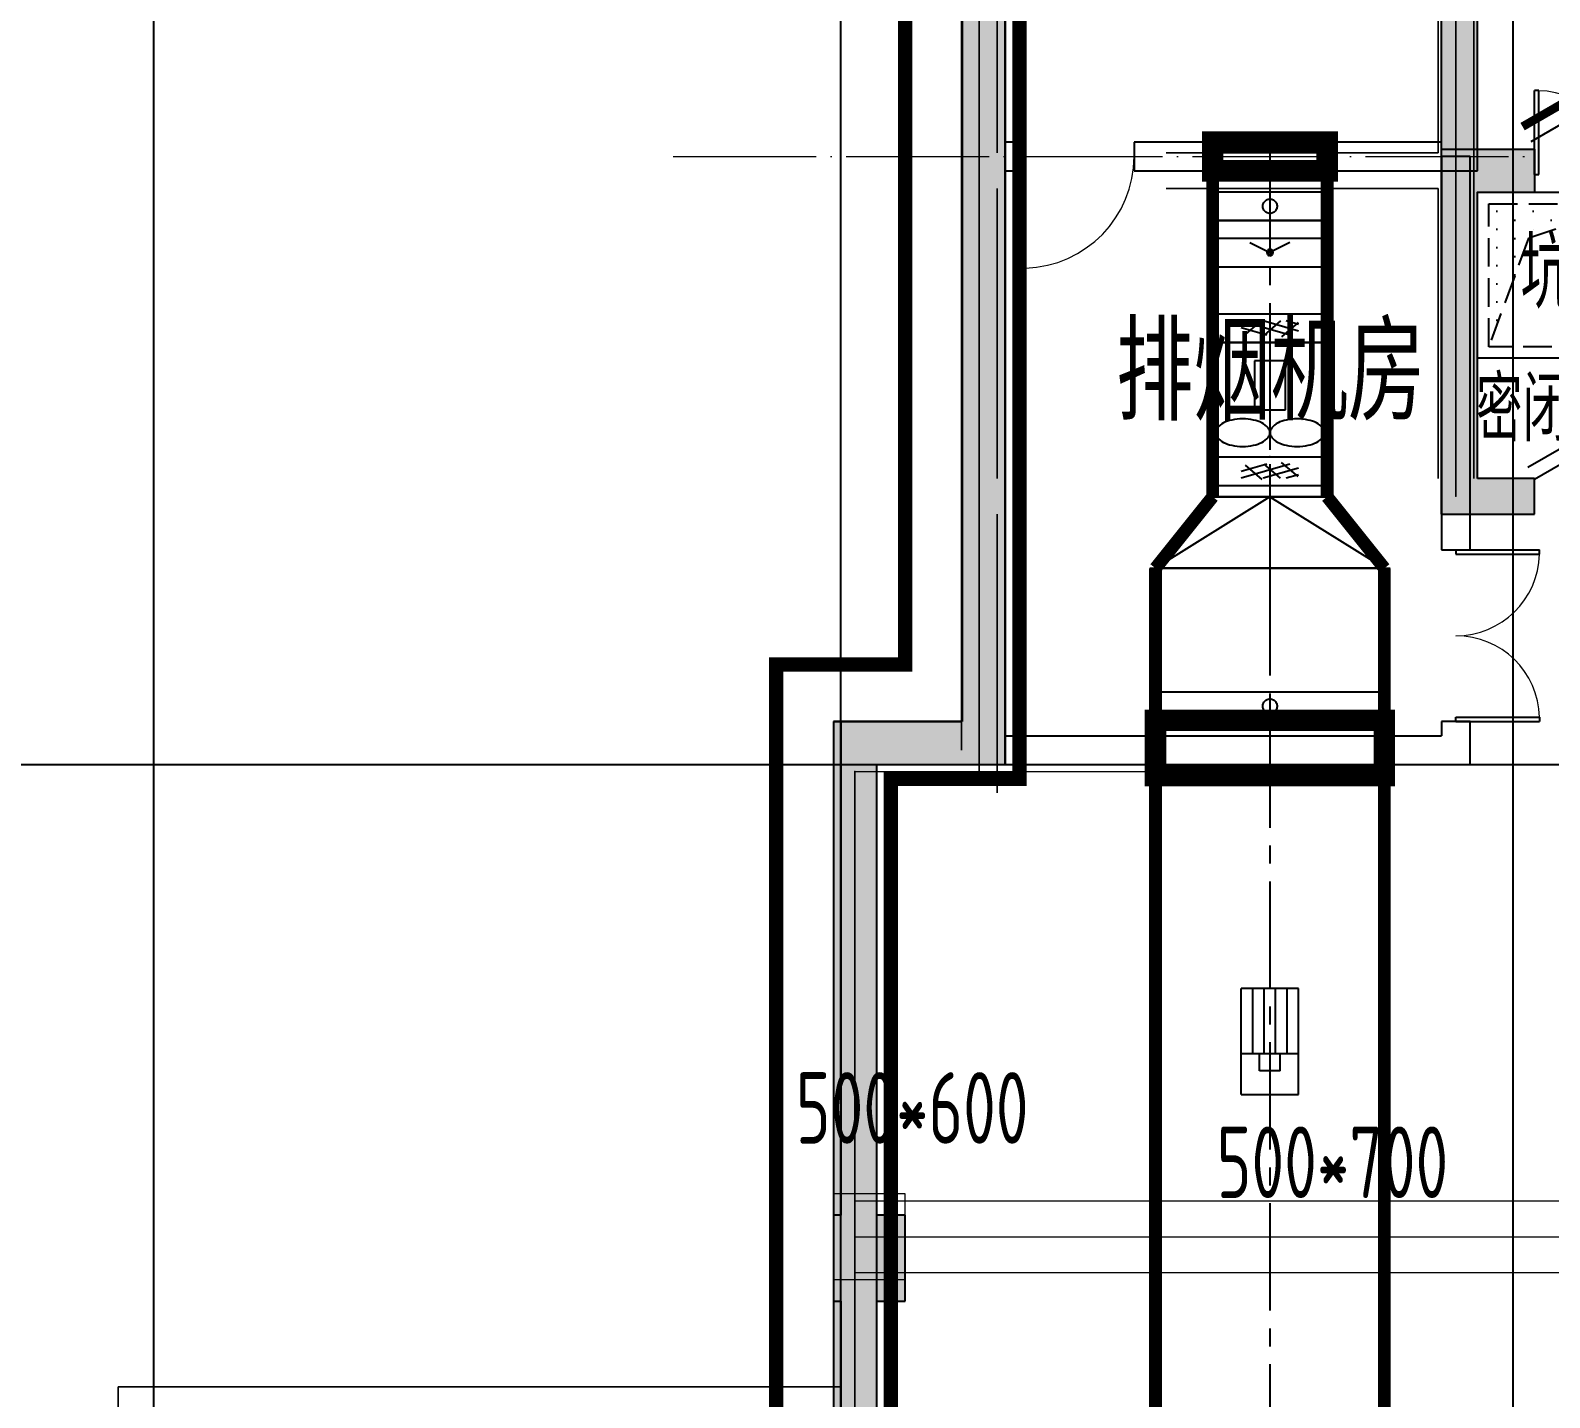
# Model space of a CAD drawing. Extents: x 369444 to 684549, y -549309 to 575337.
# Drawn here: x 379661 to 390279, y 450832 to 460388 of the extents above; entities that cross this region are included whole.
import ezdxf

# ---------------------------------------------------------------- set-up
doc = ezdxf.new("R2010")
doc.units = 0
doc.header["$LTSCALE"] = 1000
doc.header["$MEASUREMENT"] = 0
for name, pattern in [('CENTER2', [1.125, 0.75, -0.125, 0.125, -0.125]), ('DASH', [0.35, 0.25, -0.1]), ('DOTE', [2.42, 2, -0.2, 0.02, -0.2])]:
    doc.linetypes.add(name, pattern=pattern)
for name, color, linetype, lineweight, true_color in [('-1-0-1', 7, 'Continuous', 0, 0xc0c0c0), ('-1-1-2', 7, 'Continuous', 0, 0xc0c0c0), ('-2-0-1', 1, 'Continuous', 0, 0xff0000), ('-2-1-2', 9, 'Continuous', 0, 0x808080), ('1-6-1', 7, 'Continuous', 0, 0x55ff55), ('1-6-2', 7, 'Continuous', 0, 0x55ff55), ('11-6-1', 2, 'Continuous', 0, 0xffff00), ('11-6-2', 2, 'Continuous', 0, 0xffff00), ('11-6-5', 2, 'Continuous', 0, 0xffff00), ('12-6-1', 4, 'Continuous', 0, 0x00ffff), ('12-6-2', 4, 'Continuous', 0, 0x00ffff), ('12-6-5', 4, 'Continuous', 0, 0x00ffff)]:
    doc.layers.add(name, color=color, linetype=linetype, lineweight=lineweight, true_color=true_color)
for name, color, linetype in [('A-WALL-HATCH', 8, 'Continuous'), ('AIRD-PLUM', 122, 'Continuous'), ('COLUMN', 9, 'Continuous'), ('DOTE', 1, 'Continuous'), ('DUCT-排烟中心线', 5, 'CENTER2'), ('DUCT-排烟法兰', 4, 'Continuous'), ('DUCT-排烟管', 2, 'Continuous'), ('DUCT-排烟管端线', 4, 'Continuous'), ('DUCT-排烟阀门', 7, 'Continuous'), ('HS-A-轮廓线-地下室', 3, 'DASH'), ('PUB_HATCH', 8, 'Continuous'), ('RF-集水井', 2, 'Continuous'), ('WALL', 9, 'Continuous'), ('WINDOW', 4, 'Continuous'), ('二期轮廓线', 8, 'DASH'), ('文字', 2, 'Continuous'), ('防火分区线', 7, 'Continuous'), ('颜洞口', 1, 'Continuous'), ('风管标注', 3, 'Continuous')]:
    doc.layers.add(name, color=color, linetype=linetype)
doc.layers.add('DOTE2', color=122, linetype='DOTE', lineweight=9)
doc.layers.add('TEXT', color=7, linetype='Continuous', lineweight=13)
doc.styles.add('_HZTXT', font='txt.shx', dxfattribs={"width": 0.8, "bigfont": 'HZTXT.shx'})
doc.styles.add('_TCH_DIM', font='SIMPLEX', dxfattribs={"bigfont": 'GBCBIG'})
doc.styles.add('yjkcad', font='yjkeng.shx', dxfattribs={"width": 0.7, "height": 250, "bigfont": 'yjkchn.shx'})
doc.styles.add('说明', font='TSSDENG', dxfattribs={"width": 0.7, "bigfont": 'HZTXT'})

# ---------------------------------------------------------------- blocks, each defined once
blk = doc.blocks.new('$DorLib2D$00000002')
for p, q in [((-0.5, 0), (-0.5, 0.4875)), ((-0.475, 0.4875), (-0.5, 0.4875)), ((-0.475, 0), (-0.475, 0.4875)), ((0.475, 0), (0.475, 0.4875)), ((0.475, 0.4875), (0.5, 0.4875)), ((0.5, 0), (0.5, 0.4875)), ((-0.5, 0), (-0.475, 0)), ((0.5, 0), (0.475, 0))]:
    blk.add_line(p, q)
at = {"lineweight": 13}
for centre, start, end in [((-0.4875, 0), 0, 88.53072), ((0.4875, 0), 91.46928, 180)]:
    blk.add_arc(centre, 0.4875, start, end, dxfattribs=at)
blk = doc.blocks.new('$DorLib2D$00000001')
for p, q in [((0.45, 0.975), (0.5, 0.975)), ((0.45, 0), (0.45, 0.975)), ((0.5, 0), (0.5, 0.975)), ((0.5, 0), (0.45, 0))]:
    blk.add_line(p, q)
at = {"lineweight": 13}
blk.add_arc((0.475, 0), 0.975, 91.4693, 180, dxfattribs=at)
blk = doc.blocks.new('$DorLib2D$00000191')
at = {"layer": 'WINDOW', "color": 0}
blk.add_line((-0.5, 0.15), (0.366, 0.65), dxfattribs=at)
at = {"layer": 'WINDOW', "color": 0, "const_width": 0.05}
blk.add_lwpolyline([(-0.55, 0.2366), (0.316, 0.7366)], dxfattribs=at)
blk = doc.blocks.new('$DorLib2D$00000179')
at = {"color": 0}
for p, q in [((-0.54, 0.1693), (0.326, 0.6693)), ((-0.5, 0.1), (0.366, 0.6))]:
    blk.add_line(p, q, dxfattribs=at)
blk = doc.blocks.new('JSK1000')
at = {"layer": 'AIRD-PLUM'}
h = blk.add_hatch(dxfattribs=at)
h.set_pattern_fill('DOTS', color=8, scale=80, style=0)
h.set_pattern_definition([(0, (-20, -20), (63.5, 127), [0, -127])])
h.paths.add_polyline_path([(80, 1080), (80, 80), (321, 803), (1080, 1080)])
at = {"layer": 'AIRD-PLUM', "ltscale": 0.25}
blk.add_lwpolyline([(0, 0), (1160, 0), (1160, 1160), (0, 1160)], close=True, dxfattribs=at)
at = {"layer": 'AIRD-PLUM', "color": 8, "linetype": 'DASH', "ltscale": 0.8}
blk.add_lwpolyline([(80, 80), (1080, 80), (1080, 1080), (80, 1080)], close=True, dxfattribs=at)
blk.add_lwpolyline([(80, 80), (321, 803), (1080, 1080)], dxfattribs=at)
blk = doc.blocks.new('A$C69B9310D')
at = {"layer": 'AIRD-PLUM', "xscale": -1, "rotation": 90}
blk.add_blockref('JSK1000', (1160, 1160), dxfattribs=at)
at = {"layer": '文字', "style": '说明', "width": 0.7}
blk.add_text('坑1', height=495, dxfattribs=at).set_placement((302, 350))
blk = doc.blocks.new('N-风管')
at = {"color": 0}
for p, q in [((38489223880.797508, 3905552680.811123, 3000.000008), (38489223880.797508, 3905551880.811123, 3000.000008)), ((38489224680.797508, 3905552680.811123, 3000.000008), (38489223880.797508, 3905552680.811123, 3000.000008)), ((38489224680.797508, 3905551880.811123, 3000.000008), (38489224680.797508, 3905552680.811123, 3000.000008)), ((38489224173.053757, 3905552552.39513, 3000.000008), (38489224173.053757, 3905552210.446947, 3000.000008)), ((38489224388.54126, 3905552552.39513, 3000.000008), (38489224173.053757, 3905552552.39513, 3000.000008)), ((38489224388.54126, 3905552210.446947, 3000.000008), (38489224388.54126, 3905552552.39513, 3000.000008)), ((38489224173.053757, 3905552210.446947, 3000.000008), (38489224388.54126, 3905552210.446947, 3000.000008)), ((38489224280.797508, 3905552210.446947, 3000.000008), (38489224280.797508, 3905552050.01544, 3000.000008)), ((38489223880.797508, 3905551880.811123, 3000.000008), (38489224680.797508, 3905551880.811123, 3000.000008)), ((38489224480.796089, 3905548165.405016, 2600.00001), (38489224080.796089, 3905548165.405016, 2600.00001)), ((38489224480.796089, 3905547424.405016, 2600.00001), (38489224480.796089, 3905548165.405016, 2600.00001)), ((38489224480.796089, 3905547709.393616, 2600.00001), (38489224080.796089, 3905547709.393616, 2600.00001)), ((38489224352.796089, 3905547588.610616, 2600.00001), (38489224352.796089, 3905547709.393616, 2600.00001)), ((38489224352.796089, 3905547588.610616, 2600.00001), (38489224208.796089, 3905547588.610616, 2600.00001)), ((38489224080.796089, 3905547424.405016, 2600.00001), (38489224480.796089, 3905547424.405016, 2600.00001))]:
    blk.add_line(p, q, dxfattribs=at)
at = {"color": 0, "linetype": 'Continuous'}
for p, q in [((38489224080.796089, 3905547424.405016, 2600.00001), (38489224080.796089, 3905548165.405016, 2600.00001)), ((38489224160.796089, 3905547709.393616, 2600.00001), (38489224160.796089, 3905548165.405016, 2600.00001)), ((38489224240.796089, 3905547709.393616, 2600.00001), (38489224240.796089, 3905548165.405016, 2600.00001)), ((38489224320.796089, 3905547709.393616, 2600.00001), (38489224320.796089, 3905548165.405016, 2600.00001)), ((38489224400.796089, 3905547709.393616, 2600.00001), (38489224400.796089, 3905548165.405016, 2600.00001)), ((38489224208.796089, 3905547588.610616, 2600.00001), (38489224208.796089, 3905547709.393616, 2600.00001))]:
    blk.add_line(p, q, dxfattribs=at)
at = {"color": 0}
for centre, major_axis, ratio, start_param, end_param in [((38489224017.815247, 3905551996.70787, 3000.000008), (-98.876179, 93.716623), 0.9999998411, -0.341996041, 0.0747575126), ((38489224061.444733, 3905551910.856812, 3000.000008), (-75.910463, 219.794392), 0.9999996309, -0.125070434, 0.1376413551), ((38489224090.179108, 3905551774.353469, 3000.000008), (-10.42252, 371.882687), 0.9999999191, -0.0280190341, 0.1794550407), ((38489224090.179108, 3905551774.353469, 3000.000008), (-371.160887, 25.396662), 0.9999998827, 4.5732333702, 4.7807074245), ((38489224118.913498, 3905551910.856812, 3000.000008), (-218.632186, 79.195759), 0.9999997334, 4.5897340887, 4.8524457128), ((38489224162.542969, 3905551996.70787, 3000.000008), (-99.639258, 92.904939), 0.9999998553, 4.5758867342, 4.9926401179), ((38489224399.052048, 3905551996.70787, 3000.000008), (99.639258, 92.904939), 0.9999998553, 1.2905451895, 1.7072985731), ((38489224442.681519, 3905551910.856812, 3000.000008), (218.632186, 79.195759), 0.9999997334, 1.4307395946, 1.6934512186), ((38489224471.415909, 3905551774.353469, 3000.000008), (371.160887, 25.396662), 0.9999998827, 1.502477883, 1.7099519372), ((38489224471.415909, 3905551774.353469, 3000.000008), (10.422521, 371.882687), 0.9999999191, -0.1794550402, 0.0280190345), ((38489224500.150291, 3905551910.856812, 3000.000008), (75.910463, 219.794392), 0.9999996309, -0.1376413549, 0.1250704342), ((38489224543.77977, 3905551996.70787, 3000.000008), (98.876179, 93.716623), 0.9999998411, -0.0747575123, 0.3419960412), ((38489223952.412064, 3905552050.01544, 3000.000008), (-50.145075, 13.213402), 0.999999968, -0.4262101611, 0.2576469099), ((38489223952.412064, 3905552050.01544, 3000.000008), (47.771673, 20.173988), 0.9999999667, 2.742010948, 3.4258680271), ((38489224017.815247, 3905552103.323009, 3000.000008), (103.797526, 88.234787), 0.9999998646, 3.1209171448, 3.5376706858), ((38489224162.542969, 3905552103.323009, 3000.000008), (102.717208, 89.490141), 0.9999998291, 4.4658849819, 4.882638353), ((38489224227.946159, 3905552050.01544, 3000.000008), (4.752596, 51.638502), 0.9999999384, -1.4790189843, -0.7951618654), ((38489224227.946159, 3905552050.01544, 3000.000008), (-7.468083, 51.316176), 0.999999932, 3.8840156365, 4.5678727636), ((38489224333.648857, 3905552050.01544, 3000.000008), (-4.752596, 51.638502), 0.9999999384, 0.7951618662, 1.4790189851), ((38489224333.648857, 3905552050.01544, 3000.000008), (7.468083, 51.316176), 0.999999932, 1.7153125445, 2.3991696715), ((38489224399.052048, 3905552103.323009, 3000.000008), (-102.717209, 89.490141), 0.9999998291, 1.4005469537, 1.8173003247), ((38489224543.77977, 3905552103.323009, 3000.000008), (-103.797526, 88.234787), 0.9999998646, 2.7455146205, 3.1622681614), ((38489224609.182953, 3905552050.01544, 3000.000008), (50.145075, 13.213402), 0.999999968, -0.2576469091, 0.4262101619), ((38489224609.182953, 3905552050.01544, 3000.000008), (-47.771673, 20.173988), 0.9999999667, 2.8573172795, 3.5411743586), ((38489224061.444733, 3905552189.174068, 3000.000008), (72.911688, 220.807289), 0.9999996892, 2.9903393295, 3.2530511038), ((38489224090.179108, 3905552325.67741, 3000.000008), (10.422521, 371.882687), 0.9999999191, 2.9621376134, 3.1696116881), ((38489224090.179108, 3905552325.67741, 3000.000008), (371.160887, 25.396662), 0.9999998827, 4.6440705366, 4.8515445908), ((38489224118.913498, 3905552189.174068, 3000.000008), (217.804069, 81.445655), 0.9999996747, 4.5620220604, 4.8247336696), ((38489224442.681519, 3905552189.174068, 3000.000008), (-217.804069, 81.445655), 0.9999996747, 1.4584516374, 1.7211632467), ((38489224471.415909, 3905552325.67741, 3000.000008), (-371.160887, 25.396662), 0.9999998827, 1.4316407166, 1.6391147709), ((38489224471.415909, 3905552325.67741, 3000.000008), (-10.42252, 371.882687), 0.9999999191, 3.1135736195, 3.3210476943), ((38489224500.150291, 3905552189.174068, 3000.000008), (-72.911688, 220.807289), 0.9999996892, 3.0301342035, 3.2928459779)]:
    blk.add_ellipse(centre, major_axis=major_axis, ratio=ratio, start_param=start_param, end_param=end_param, dxfattribs=at)
for p in [(38489224280.797508, 3905552680.811123, 3000.000008), (38489224280.797508, 3905551880.811123, 3000.000008)]:
    blk.add_point(p, dxfattribs=at)
at = {"layer": 'DUCT-排烟中心线', "color": 0}
for p, q in [((38489224280.797508, 3905554080.359851), (38489224280.797508, 3905551602.281468)), ((38489224280.797508, 3905553532.218516), (38489224280.797508, 3905553409.216357)), ((38489224280.797508, 3905552680.611123), (38489224280.797508, 3905551881.011123)), ((38489224280.797508, 3905551602.081468), (38489224280.797508, 3905551102.081468)), ((38489224280.797508, 3905551101.881468), (38489224280.797508, 3905550239.047351)), ((38489224280.797508, 3905550038.647351), (38489224280.704468, 3905544340.82764))]:
    blk.add_line(p, q, dxfattribs=at)
at = {"layer": 'DUCT-排烟法兰', "color": 0}
for p, q in [((38489223850.797508, 3905553732.518516), (38489224710.797508, 3905553732.518516)), ((38489223850.797508, 3905553732.518516), (38489224710.797508, 3905553732.518516)), ((38489223850.797508, 3905553532.318516), (38489224710.797508, 3905553532.318516)), ((38489223850.797508, 3905553532.318516), (38489224710.797508, 3905553532.318516)), ((38489223850.797508, 3905553409.116357), (38489224710.797508, 3905553409.116357)), ((38489223850.797508, 3905553409.116357), (38489224710.797508, 3905553409.116357)), ((38489223850.797508, 3905553208.916357), (38489224710.797508, 3905553208.916357)), ((38489223850.797508, 3905552880.911123), (38489224710.797508, 3905552880.911123)), ((38489223850.797508, 3905552680.911123), (38489224710.797508, 3905552680.911123)), ((38489223850.797508, 3905552680.711123), (38489224710.797508, 3905552680.711123)), ((38489223850.797508, 3905551880.911123), (38489224710.797508, 3905551880.911123)), ((38489223850.797508, 3905551880.911123), (38489224710.797508, 3905551880.911123)), ((38489223850.797508, 3905551680.711123), (38489224710.797508, 3905551680.711123)), ((38489223850.797508, 3905551680.711123), (38489224710.797508, 3905551680.711123)), ((38489223850.797508, 3905551602.181468), (38489224710.797508, 3905551602.181468)), ((38489223440.797508, 3905551101.981468), (38489225120.797508, 3905551101.981468)), ((38489223440.797508, 3905550238.947351), (38489225120.797508, 3905550238.947351)), ((38489223440.797508, 3905550038.747351), (38489225120.797508, 3905550038.747351))]:
    blk.add_line(p, q, dxfattribs=at)
at = {"layer": 'DUCT-排烟管', "color": 0}
for q in [(38489223480.797508, 3905551102.081468), (38489225080.797508, 3905551102.081468)]:
    blk.add_line((38489224280.797508, 3905551602.081468), q, dxfattribs=at)
at = {"layer": 'DUCT-排烟管', "color": 0, "const_width": 90}
for points in [[(38489223880.797508, 3905554080.359851), (38489223880.797508, 3905551602.281468)], [(38489224680.797508, 3905551602.281468), (38489224680.797508, 3905554080.359851)], [(38489223880.797508, 3905553532.418516), (38489223880.797508, 3905553732.418516)], [(38489224680.797508, 3905553732.418516), (38489224680.797508, 3905553532.418516)], [(38489223880.797508, 3905553532.218516), (38489223880.797508, 3905553409.216357)], [(38489224680.797508, 3905553409.216357), (38489224680.797508, 3905553532.218516)], [(38489223880.797508, 3905553209.016356), (38489223880.797508, 3905553409.016356)], [(38489224680.797508, 3905553409.016356), (38489224680.797508, 3905553209.016356)], [(38489223880.797508, 3905552680.811123), (38489223880.797508, 3905552880.811123)], [(38489224680.797508, 3905552880.811123), (38489224680.797508, 3905552680.811123)], [(38489223880.797508, 3905552680.611123), (38489223880.797508, 3905551881.011123)], [(38489224680.797508, 3905551881.011123), (38489224680.797508, 3905552680.611123)], [(38489223880.797508, 3905551680.811123), (38489223880.797508, 3905551880.811123)], [(38489224680.797508, 3905551880.811123), (38489224680.797508, 3905551680.811123)], [(38489223880.797508, 3905551602.081468), (38489223480.797508, 3905551102.081468)], [(38489224680.797508, 3905551602.081468), (38489225080.797508, 3905551102.081468)], [(38489223480.797508, 3905551101.881468), (38489223480.797508, 3905550239.047351)], [(38489225080.797508, 3905550239.047351), (38489225080.797508, 3905551101.881468)], [(38489223480.797508, 3905550038.847351), (38489223480.797508, 3905550238.847351)], [(38489225080.797508, 3905550238.847351), (38489225080.797508, 3905550038.847351)], [(38489223480.797508, 3905550038.660414), (38489223480.704468, 3905544340.840703)], [(38489225080.704468, 3905544340.814577), (38489225080.797508, 3905550038.634287)]]:
    blk.add_lwpolyline(points, dxfattribs=at)
at = {"layer": 'DUCT-排烟管端线', "color": 0}
for p, q in [((38489224680.797508, 3905554080.359851), (38489223880.797508, 3905554080.359851)), ((38489223880.797508, 3905553732.418516), (38489224680.797508, 3905553732.418516)), ((38489223880.797508, 3905553532.418516), (38489224680.797508, 3905553532.418516)), ((38489224680.797508, 3905553532.218516), (38489223880.797508, 3905553532.218516)), ((38489223880.797508, 3905553409.216357), (38489224680.797508, 3905553409.216357)), ((38489223880.797508, 3905553409.016356), (38489224680.797508, 3905553409.016356)), ((38489223880.797508, 3905553209.016356), (38489224680.797508, 3905553209.016356)), ((38489223880.797508, 3905552880.811123), (38489224680.797508, 3905552880.811123)), ((38489223880.797508, 3905552680.811123), (38489224680.797508, 3905552680.811123)), ((38489224680.797508, 3905552680.611123), (38489223880.797508, 3905552680.611123)), ((38489223880.797508, 3905551881.011123), (38489224680.797508, 3905551881.011123)), ((38489223880.797508, 3905551880.811123), (38489224680.797508, 3905551880.811123)), ((38489223880.797508, 3905551680.811123), (38489224680.797508, 3905551680.811123)), ((38489223880.797508, 3905551602.281468), (38489224680.797508, 3905551602.281468)), ((38489224680.797508, 3905551602.081468), (38489223880.797508, 3905551602.081468)), ((38489223480.797508, 3905551102.081468), (38489225080.797508, 3905551102.081468)), ((38489225080.797508, 3905551101.881468), (38489223480.797508, 3905551101.881468)), ((38489223480.797508, 3905550239.047351), (38489225080.797508, 3905550239.047351)), ((38489223480.797508, 3905550238.847351), (38489225080.797508, 3905550238.847351)), ((38489223480.797508, 3905550038.847351), (38489225080.797508, 3905550038.847351)), ((38489225080.797508, 3905550038.634287), (38489223480.797508, 3905550038.660414))]:
    blk.add_line(p, q, dxfattribs=at)
at = {"layer": 'DUCT-排烟阀门', "color": 0}
for p, q in [((38489224280.797508, 3905553719.918516), (38489224280.797508, 3905553544.918516)), ((38489224230.896172, 3905553635.558042), (38489224231.683144, 3905553641.787582)), ((38489224230.896172, 3905553629.27899), (38489224230.896172, 3905553635.558042)), ((38489224231.683144, 3905553623.04945), (38489224230.896172, 3905553629.27899)), ((38489224231.683144, 3905553641.787582), (38489224233.244682, 3905553647.869366)), ((38489224233.244682, 3905553616.967666), (38489224231.683144, 3905553623.04945)), ((38489224233.244682, 3905553647.869366), (38489224235.556152, 3905553653.70748)), ((38489224235.556152, 3905553611.129551), (38489224233.244682, 3905553616.967666)), ((38489224235.556152, 3905553653.70748), (38489224238.581123, 3905553659.209856)), ((38489224238.581123, 3905553605.627176), (38489224235.556152, 3905553611.129551)), ((38489224238.581123, 3905553659.209856), (38489224242.271843, 3905553664.289715)), ((38489224242.271843, 3905553600.547317), (38489224238.581123, 3905553605.627176)), ((38489224242.271843, 3905553664.289715), (38489224246.570152, 3905553668.866948)), ((38489224246.570152, 3905553595.970085), (38489224242.271843, 3905553600.547317)), ((38489224246.570152, 3905553668.866948), (38489224251.408249, 3905553672.869366)), ((38489224251.408249, 3905553591.967666), (38489224246.570152, 3905553595.970085)), ((38489224251.408249, 3905553672.869366), (38489224256.709824, 3905553676.23385)), ((38489224256.709824, 3905553588.603182), (38489224251.408249, 3905553591.967666)), ((38489224256.709824, 3905553676.23385), (38489224262.391281, 3905553678.907341)), ((38489224262.391281, 3905553585.929692), (38489224256.709824, 3905553588.603182)), ((38489224262.391281, 3905553678.907341), (38489224268.363007, 3905553680.847674)), ((38489224268.363007, 3905553583.989358), (38489224262.391281, 3905553585.929692)), ((38489224268.363007, 3905553680.847674), (38489224274.530853, 3905553682.024251)), ((38489224274.530853, 3905553582.812781), (38489224268.363007, 3905553583.989358)), ((38489224274.530853, 3905553682.024251), (38489224280.797508, 3905553682.418516)), ((38489224280.797508, 3905553582.418516), (38489224274.530853, 3905553582.812781)), ((38489224280.797508, 3905553682.418516), (38489224287.064171, 3905553682.024251)), ((38489224287.064171, 3905553582.812781), (38489224280.797508, 3905553582.418516)), ((38489224287.064171, 3905553682.024251), (38489224293.232002, 3905553680.847674)), ((38489224293.232002, 3905553583.989358), (38489224287.064171, 3905553582.812781)), ((38489224293.232002, 3905553680.847674), (38489224299.203743, 3905553678.907341)), ((38489224299.203743, 3905553585.929692), (38489224293.232002, 3905553583.989358)), ((38489224299.203743, 3905553678.907341), (38489224304.885193, 3905553676.23385)), ((38489224304.885193, 3905553588.603182), (38489224299.203743, 3905553585.929692)), ((38489224304.885193, 3905553676.23385), (38489224310.186768, 3905553672.869366)), ((38489224310.186768, 3905553591.967667), (38489224304.885193, 3905553588.603182)), ((38489224310.186768, 3905553672.869366), (38489224315.024857, 3905553668.866948)), ((38489224315.024857, 3905553595.970085), (38489224310.186768, 3905553591.967667)), ((38489224315.024857, 3905553668.866948), (38489224319.323174, 3905553664.289716)), ((38489224319.323174, 3905553600.547317), (38489224315.024857, 3905553595.970085)), ((38489224319.323174, 3905553664.289716), (38489224323.013901, 3905553659.209856)), ((38489224323.013901, 3905553605.627177), (38489224319.323174, 3905553600.547317)), ((38489224323.013901, 3905553659.209856), (38489224326.038857, 3905553653.707481)), ((38489224326.038857, 3905553611.129552), (38489224323.013901, 3905553605.627177)), ((38489224326.038857, 3905553653.707481), (38489224328.350327, 3905553647.869366)), ((38489224328.350327, 3905553616.967667), (38489224326.038857, 3905553611.129552)), ((38489224328.350327, 3905553647.869366), (38489224329.911873, 3905553641.787582)), ((38489224329.911873, 3905553623.04945), (38489224328.350327, 3905553616.967667)), ((38489224329.911873, 3905553641.787582), (38489224330.698837, 3905553635.558043)), ((38489224330.698837, 3905553629.27899), (38489224329.911873, 3905553623.04945)), ((38489224330.698837, 3905553635.558043), (38489224330.698837, 3905553629.27899)), ((38489224140.797508, 3905553379.016356), (38489224280.797508, 3905553309.016356)), ((38489224420.797508, 3905553379.016356), (38489224280.797508, 3905553309.016356)), ((38489224259.485168, 3905553315.080256), (38489224258.73381, 3905553311.060875)), ((38489224258.73381, 3905553311.060875), (38489224258.73381, 3905553306.97187)), ((38489224258.73381, 3905553306.97187), (38489224259.485168, 3905553302.952487)), ((38489224260.962288, 3905553318.893139), (38489224259.485168, 3905553315.080256)), ((38489224259.485168, 3905553302.952487), (38489224260.962288, 3905553299.139602)), ((38489224263.114868, 3905553322.36968), (38489224260.962288, 3905553318.893139)), ((38489224260.962288, 3905553299.139602), (38489224263.114868, 3905553295.663058)), ((38489224265.869614, 3905553325.391489), (38489224263.114868, 3905553322.36968)), ((38489224263.114868, 3905553295.663058), (38489224265.869614, 3905553292.641245)), ((38489224266.214348, 3905553312.5542), (38489224265.80835, 3905553309.730386)), ((38489224265.80835, 3905553309.730386), (38489224265.944092, 3905553306.880764)), ((38489224269.132713, 3905553327.855663), (38489224265.869614, 3905553325.391489)), ((38489224265.869614, 3905553292.641245), (38489224269.132713, 3905553290.177067)), ((38489224265.944092, 3905553306.880764), (38489224266.616676, 3905553304.108329)), ((38489224267.14743, 3905553315.250147), (38489224266.214348, 3905553312.5542)), ((38489224266.616676, 3905553304.108329), (38489224267.801804, 3905553301.513283)), ((38489224268.573853, 3905553317.720789), (38489224267.14743, 3905553315.250147)), ((38489224267.801804, 3905553301.513283), (38489224269.456612, 3905553299.189417)), ((38489224270.442078, 3905553319.87683), (38489224268.573853, 3905553317.720789)), ((38489224272.793037, 3905553329.678287), (38489224269.132713, 3905553327.855663)), ((38489224269.132713, 3905553290.177067), (38489224272.793037, 3905553288.354437)), ((38489224269.456612, 3905553299.189417), (38489224271.521317, 3905553297.220723)), ((38489224270.367752, 3905553311.546586), (38489224270.077377, 3905553309.527017)), ((38489224270.077377, 3905553309.527017), (38489224270.174461, 3905553307.488991)), ((38489224270.174461, 3905553307.488991), (38489224270.655487, 3905553305.506168)), ((38489224271.03508, 3905553313.474706), (38489224270.367752, 3905553311.546586)), ((38489224272.68457, 3905553321.640346), (38489224270.442078, 3905553319.87683)), ((38489224270.655487, 3905553305.506168), (38489224271.503067, 3905553303.650212)), ((38489224272.055237, 3905553315.24169), (38489224271.03508, 3905553313.474706)), ((38489224271.503067, 3905553303.650212), (38489224272.686592, 3905553301.988203)), ((38489224271.521317, 3905553297.220723), (38489224273.921288, 3905553295.678353)), ((38489224273.39138, 3905553316.783674), (38489224272.055237, 3905553315.24169)), ((38489224275.220284, 3905553322.947597), (38489224272.68457, 3905553321.640346)), ((38489224272.686592, 3905553301.988203), (38489224274.163254, 3905553300.58021)), ((38489224276.725937, 3905553330.797293), (38489224272.793037, 3905553329.678287)), ((38489224272.793037, 3905553288.354437), (38489224276.725937, 3905553287.235425)), ((38489224274.995193, 3905553318.044927), (38489224273.39138, 3905553316.783674)), ((38489224273.921288, 3905553295.678353), (38489224276.569794, 3905553294.618054)), ((38489224274.163254, 3905553300.58021), (38489224275.879692, 3905553299.477121)), ((38489224276.808723, 3905553318.979864), (38489224274.995193, 3905553318.044927)), ((38489224277.957573, 3905553323.751337), (38489224275.220284, 3905553322.947597)), ((38489224275.879692, 3905553299.477121), (38489224277.773872, 3905553298.718805)), ((38489224276.569794, 3905553294.618054), (38489224279.371094, 3905553294.078146)), ((38489224280.797508, 3905553331.174576), (38489224276.725937, 3905553330.797293)), ((38489224276.725937, 3905553287.235425), (38489224280.797508, 3905553286.858137)), ((38489224278.766411, 3905553319.554694), (38489224276.808723, 3905553318.979864)), ((38489224277.773872, 3905553298.718805), (38489224279.777344, 3905553298.332669)), ((38489224280.797508, 3905553324.022516), (38489224277.957573, 3905553323.751337)), ((38489224280.797508, 3905553319.748641), (38489224278.766411, 3905553319.554694)), ((38489224279.371094, 3905553294.078146), (38489224282.22393, 3905553294.078145)), ((38489224279.777344, 3905553298.332669), (38489224281.81768, 3905553298.332669)), ((38489224284.869072, 3905553330.797287), (38489224280.797508, 3905553331.174576)), ((38489224283.637444, 3905553323.751334), (38489224280.797508, 3905553324.022516)), ((38489224282.828613, 3905553319.554695), (38489224280.797508, 3905553319.748641)), ((38489224280.797508, 3905553286.858137), (38489224284.869072, 3905553287.23542)), ((38489224281.81768, 3905553298.332669), (38489224283.821136, 3905553298.718806)), ((38489224282.22393, 3905553294.078145), (38489224285.02523, 3905553294.61805)), ((38489224284.786293, 3905553318.979866), (38489224282.828613, 3905553319.554695)), ((38489224286.374733, 3905553322.947591), (38489224283.637444, 3905553323.751334)), ((38489224283.821136, 3905553298.718806), (38489224285.715317, 3905553299.477123)), ((38489224286.599823, 3905553318.04493), (38489224284.786293, 3905553318.979866)), ((38489224288.801979, 3905553329.678276), (38489224284.869072, 3905553330.797287)), ((38489224284.869072, 3905553287.23542), (38489224288.801979, 3905553288.354426)), ((38489224285.02523, 3905553294.61805), (38489224287.673729, 3905553295.678346)), ((38489224285.715317, 3905553299.477123), (38489224287.431763, 3905553300.580213)), ((38489224288.910454, 3905553321.640337), (38489224286.374733, 3905553322.947591)), ((38489224288.203644, 3905553316.783678), (38489224286.599823, 3905553318.04493)), ((38489224287.431763, 3905553300.580213), (38489224288.908417, 3905553301.988207)), ((38489224287.673729, 3905553295.678346), (38489224290.0737, 3905553297.220714)), ((38489224289.539772, 3905553315.241694), (38489224288.203644, 3905553316.783678)), ((38489224292.462311, 3905553327.855646), (38489224288.801979, 3905553329.678276)), ((38489224288.801979, 3905553288.354426), (38489224292.462311, 3905553290.17705)), ((38489224288.908417, 3905553301.988207), (38489224290.091942, 3905553303.650217)), ((38489224291.152939, 3905553319.87682), (38489224288.910454, 3905553321.640337)), ((38489224290.559937, 3905553313.47471), (38489224289.539772, 3905553315.241694)), ((38489224290.0737, 3905553297.220714), (38489224292.138397, 3905553299.189406)), ((38489224290.091942, 3905553303.650217), (38489224290.939529, 3905553305.506173)), ((38489224291.227257, 3905553311.546591), (38489224290.559937, 3905553313.47471)), ((38489224290.939529, 3905553305.506173), (38489224291.420563, 3905553307.488996)), ((38489224293.021156, 3905553317.720777), (38489224291.152939, 3905553319.87682)), ((38489224291.517639, 3905553309.527021), (38489224291.227257, 3905553311.546591)), ((38489224291.420563, 3905553307.488996), (38489224291.517639, 3905553309.527021)), ((38489224292.138397, 3905553299.189406), (38489224293.793221, 3905553301.51327)), ((38489224295.725403, 3905553325.391468), (38489224292.462311, 3905553327.855646)), ((38489224292.462311, 3905553290.17705), (38489224295.725403, 3905553292.641224)), ((38489224294.447594, 3905553315.250134), (38489224293.021156, 3905553317.720777)), ((38489224293.793221, 3905553301.51327), (38489224294.97834, 3905553304.108315)), ((38489224295.380669, 3905553312.554185), (38489224294.447594, 3905553315.250134)), ((38489224294.97834, 3905553304.108315), (38489224295.650917, 3905553306.88075)), ((38489224295.786667, 3905553309.730371), (38489224295.380669, 3905553312.554185)), ((38489224295.650917, 3905553306.88075), (38489224295.786667, 3905553309.730371)), ((38489224298.480148, 3905553322.369655), (38489224295.725403, 3905553325.391468)), ((38489224295.725403, 3905553292.641224), (38489224298.480148, 3905553295.663033)), ((38489224300.632729, 3905553318.893111), (38489224298.480148, 3905553322.369655)), ((38489224298.480148, 3905553295.663033), (38489224300.632729, 3905553299.139574)), ((38489224302.109848, 3905553315.080226), (38489224300.632729, 3905553318.893111)), ((38489224300.632729, 3905553299.139574), (38489224302.109848, 3905553302.952456)), ((38489224302.861214, 3905553311.060843), (38489224302.109848, 3905553315.080226)), ((38489224302.109848, 3905553302.952456), (38489224302.861214, 3905553306.971838)), ((38489224302.861214, 3905553306.971838), (38489224302.861214, 3905553311.060843)), ((38489224225.601517, 3905552838.936128), (38489224110.13147, 3905552738.936128)), ((38489224419.968178, 3905552730.811123), (38489224080.797508, 3905552828.721262)), ((38489224259.968178, 3905552730.811123), (38489224080.797508, 3905552782.533241)), ((38489224480.797508, 3905552759.43923), (38489224233.558022, 3905552830.811123)), ((38489224355.098892, 3905552830.811123), (38489224239.628838, 3905552730.811123)), ((38489224477.636017, 3905552819.203972), (38489224362.16597, 3905552719.203972)), ((38489224480.797508, 3905552805.627252), (38489224393.558022, 3905552830.811123)), ((38489224419.968178, 3905551830.811123), (38489224080.797508, 3905551732.900983)), ((38489224259.968178, 3905551830.811123), (38489224080.797508, 3905551779.089005)), ((38489224225.601517, 3905551722.686118), (38489224110.13147, 3905551822.686118)), ((38489224480.797508, 3905551802.183015), (38489224233.558022, 3905551730.811123)), ((38489224355.098892, 3905551730.811123), (38489224239.628838, 3905551830.811123)), ((38489224477.636017, 3905551742.418274), (38489224362.16597, 3905551842.418274)), ((38489224480.797508, 3905551755.994994), (38489224393.558022, 3905551730.811123)), ((38489224256.709824, 3905550182.662684), (38489224262.391281, 3905550185.336175)), ((38489224262.391281, 3905550185.336175), (38489224268.363007, 3905550187.276509)), ((38489224268.363007, 3905550187.276509), (38489224274.530853, 3905550188.453085)), ((38489224274.530853, 3905550188.453085), (38489224280.797508, 3905550188.847351)), ((38489224280.797508, 3905550226.347351), (38489224280.797508, 3905550051.347351)), ((38489224280.797508, 3905550188.847351), (38489224287.064171, 3905550188.453086)), ((38489224287.064171, 3905550188.453086), (38489224293.232002, 3905550187.276509)), ((38489224293.232002, 3905550187.276509), (38489224299.203743, 3905550185.336175)), ((38489224299.203743, 3905550185.336175), (38489224304.885193, 3905550182.662685)), ((38489224230.896172, 3905550141.986876), (38489224231.683144, 3905550148.216416)), ((38489224230.896172, 3905550135.707824), (38489224230.896172, 3905550141.986876)), ((38489224231.683144, 3905550129.478285), (38489224230.896172, 3905550135.707824)), ((38489224231.683144, 3905550148.216416), (38489224233.244682, 3905550154.2982)), ((38489224233.244682, 3905550123.396501), (38489224231.683144, 3905550129.478285)), ((38489224233.244682, 3905550154.2982), (38489224235.556152, 3905550160.136315)), ((38489224235.556152, 3905550117.558386), (38489224233.244682, 3905550123.396501)), ((38489224235.556152, 3905550160.136315), (38489224238.581123, 3905550165.63869)), ((38489224238.581123, 3905550112.056011), (38489224235.556152, 3905550117.558386)), ((38489224238.581123, 3905550165.63869), (38489224242.271843, 3905550170.71855)), ((38489224242.271843, 3905550106.976151), (38489224238.581123, 3905550112.056011)), ((38489224242.271843, 3905550170.71855), (38489224246.570152, 3905550175.295782)), ((38489224246.570152, 3905550102.398919), (38489224242.271843, 3905550106.976151)), ((38489224246.570152, 3905550175.295782), (38489224251.408249, 3905550179.2982)), ((38489224251.408249, 3905550098.396501), (38489224246.570152, 3905550102.398919)), ((38489224251.408249, 3905550179.2982), (38489224256.709824, 3905550182.662684)), ((38489224256.709824, 3905550095.032016), (38489224251.408249, 3905550098.396501)), ((38489224262.391281, 3905550092.358526), (38489224256.709824, 3905550095.032016)), ((38489224268.363007, 3905550090.418192), (38489224262.391281, 3905550092.358526)), ((38489224274.530853, 3905550089.241615), (38489224268.363007, 3905550090.418192)), ((38489224280.797508, 3905550088.847351), (38489224274.530853, 3905550089.241615)), ((38489224287.064171, 3905550089.241616), (38489224280.797508, 3905550088.847351)), ((38489224293.232002, 3905550090.418192), (38489224287.064171, 3905550089.241616)), ((38489224299.203743, 3905550092.358526), (38489224293.232002, 3905550090.418192)), ((38489224304.885193, 3905550095.032017), (38489224299.203743, 3905550092.358526)), ((38489224304.885193, 3905550182.662685), (38489224310.186768, 3905550179.298201)), ((38489224310.186768, 3905550098.396501), (38489224304.885193, 3905550095.032017)), ((38489224310.186768, 3905550179.298201), (38489224315.024857, 3905550175.295782)), ((38489224315.024857, 3905550102.398919), (38489224310.186768, 3905550098.396501)), ((38489224315.024857, 3905550175.295782), (38489224319.323174, 3905550170.71855)), ((38489224319.323174, 3905550106.976151), (38489224315.024857, 3905550102.398919)), ((38489224319.323174, 3905550170.71855), (38489224323.013901, 3905550165.63869)), ((38489224323.013901, 3905550112.056011), (38489224319.323174, 3905550106.976151)), ((38489224323.013901, 3905550165.63869), (38489224326.038857, 3905550160.136315)), ((38489224326.038857, 3905550117.558386), (38489224323.013901, 3905550112.056011)), ((38489224326.038857, 3905550160.136315), (38489224328.350327, 3905550154.298201)), ((38489224328.350327, 3905550123.396501), (38489224326.038857, 3905550117.558386)), ((38489224328.350327, 3905550154.298201), (38489224329.911873, 3905550148.216416)), ((38489224329.911873, 3905550129.478285), (38489224328.350327, 3905550123.396501)), ((38489224329.911873, 3905550148.216416), (38489224330.698837, 3905550141.986877)), ((38489224330.698837, 3905550135.707825), (38489224329.911873, 3905550129.478285)), ((38489224330.698837, 3905550141.986877), (38489224330.698837, 3905550135.707825))]:
    blk.add_line(p, q, dxfattribs=at)
at = {"layer": '颜洞口', "color": 0, "const_width": 150}
for points in [[(38489223880.797508, 3905554080.359851), (38489224680.797508, 3905554080.359851), (38489224680.797508, 3905553880.359851), (38489223880.797508, 3905553880.359851)], [(38489225080.788269, 3905549653.809254), (38489223480.797508, 3905549653.809254), (38489223480.797508, 3905550038.666558), (38489225080.788269, 3905550038.666558)]]:
    blk.add_lwpolyline(points, close=True, dxfattribs=at)

msp = doc.modelspace()

# ---------------------------------------------------------------- hatches: boundary and pattern name
at = {"layer": 'A-WALL-HATCH'}
msp.add_hatch(color=256, dxfattribs=at).paths.add_polyline_path([(385774.6, 451507), (385774.6, 452107), (385274.6, 452107), (385274.6, 451507)])
at = {"layer": 'PUB_HATCH'}
for points in [[(389774.6, 459407), (389774.6, 461456.9), (389524.6, 461206.9), (389524.6, 459407)], [(386474.5, 460956.9), (386174.7, 460956.9), (386174.7, 461206.9), (386174.5, 461206.9), (386174.5, 455557), (386474.5, 455257)], [(389524.6, 459557), (389774.6, 459257), (390174.6, 459257), (390174.6, 459557)], [(389524.6, 457007), (389774.6, 457257), (389774.6, 459257), (389524.6, 459557)], [(389524.6, 457007), (390174.6, 457007), (390174.6, 457257), (389774.6, 457257)], [(385274.6, 455557), (385574.6, 455257), (386474.7, 455257), (386174.7, 455557)], [(385574.6, 455257), (385274.6, 455557), (385274.6, 448857), (385574.6, 448557)], [(385324.5, 455557), (385574.5, 455257), (386474.5, 455257), (386174.5, 455557)]]:
    msp.add_hatch(color=256, dxfattribs=at).paths.add_polyline_path(points)
at = {"layer": 'PUB_HATCH', "linetype": 'ByBlock'}
for points in [[(386474.7, 460956.9), (386274.7, 460956.9), (386274.7, 461356.9), (386174.7, 461356.9), (386174.7, 459507), (386474.7, 459507)], [(386174.7, 455557), (386474.7, 455257), (386474.7, 459507), (386174.7, 459507)], [(385324.5, 452107), (385574.5, 452107), (385574.5, 455257), (385324.5, 455557)], [(385574.5, 451507), (385324.5, 451507), (385324.5, 448857), (385574.5, 448607)]]:
    msp.add_hatch(color=256, dxfattribs=at).paths.add_polyline_path(points)

# ---------------------------------------------------------------- linework, layer by layer
at = {"layer": '-1-0-1', "color": 0}
for p in [(386293.4, 459407.2, -3600), (389624.6, 459407.2, -3600), (386293.4, 457132.2, -3600), (389624.6, 457132.2, -3600), (385424.3, 455208.2, -3600), (386293.4, 455208.2, -3600), (385424.3, 451956.9, -3600)]:
    msp.add_point(p, dxfattribs=at)
at = {"layer": '-1-1-2', "color": 0}
for p, q in [((386293.4, 459407.2, -3600), (386293.4, 459407.2)), ((389624.6, 459407.2, -3600), (389624.6, 459407.2)), ((386293.4, 457132.2, -3600), (386293.4, 457132.2)), ((389624.6, 457132.2, -3600), (389624.6, 457132.2)), ((385424.3, 455208.2, -3600), (385424.3, 455208.2)), ((386293.4, 455208.2, -3600), (386293.4, 455208.2)), ((385424.3, 451956.9, -3600), (385424.3, 451956.9))]:
    msp.add_line(p, q, dxfattribs=at)
at = {"layer": '-2-0-1', "color": 0}
for p, q in [((386293.4, 459407.2, -3600), (386293.4, 461335.1, -3600)), ((386293.4, 457132.2, -3600), (386293.4, 459407.2, -3600)), ((387474.7, 459407.2, -3600), (389624.6, 459407.2, -3600)), ((389624.6, 457132.2, -3600), (389624.6, 459407.2, -3600)), ((386293.4, 455208.2, -3600), (386293.4, 457132.2, -3600)), ((385424.3, 451956.9, -3600), (385424.3, 455208.2, -3600)), ((385424.3, 455208.2, -3600), (388199.4, 455208.2, -3600)), ((385424.3, 451956.9, -3600), (392099.3, 451956.9, -3600)), ((385424.3, 450757.2, -3600), (385424.3, 451956.9, -3600))]:
    msp.add_line(p, q, dxfattribs=at)
at = {"layer": '-2-1-2', "color": 0}
for p, q in [((386293.4, 459407.2), (386293.4, 461335.1)), ((386293.4, 457132.2), (386293.4, 459407.2)), ((387474.7, 459407.2), (389624.6, 459407.2)), ((389624.6, 457132.2), (389624.6, 459407.2)), ((386293.4, 455208.2), (386293.4, 457132.2)), ((385424.3, 451956.9), (385424.3, 455208.2)), ((385424.3, 455208.2), (388199.4, 455208.2)), ((385424.3, 451956.9), (392099.3, 451956.9)), ((385424.3, 450757.2), (385424.3, 451956.9))]:
    msp.add_line(p, q, dxfattribs=at)
at = {"layer": '1-6-1', "color": 0}
for p, q in [((386168.4, 461460.1, -3600), (386168.4, 459407.2, -3600)), ((386168.4, 459407.2), (386168.4, 461460.1)), ((386418.4, 461210.1), (386418.4, 459532.2)), ((386418.4, 459532.2, -3600), (386418.4, 461210.1, -3600)), ((389499.6, 461210.1, -3600), (389499.6, 459532.2, -3600)), ((389499.6, 459532.2), (389499.6, 461210.1)), ((389749.6, 461210.1), (389749.6, 459407.2)), ((389749.6, 459407.2, -3600), (389749.6, 461210.1, -3600)), ((386418.4, 459532.2), (386418.4, 459532.2, -3600)), ((387599.7, 459532.2, -3600), (387599.7, 459532.2)), ((389499.6, 459532.2, -3600), (387599.7, 459532.2, -3600)), ((387599.7, 459532.2), (389499.6, 459532.2)), ((389499.6, 459532.2, -3600), (389499.6, 459532.2)), ((389499.6, 459532.2), (389499.6, 459532.2, -3600)), ((386168.4, 459407.2, -3600), (386168.4, 459407.2)), ((386168.4, 459407.2, -3600), (386168.4, 457132.2, -3600)), ((386168.4, 459407.2), (386168.4, 459407.2, -3600)), ((386168.4, 457132.2), (386168.4, 459407.2)), ((389749.6, 459407.2), (389749.6, 459407.2, -3600)), ((389749.6, 459407.2), (389749.6, 457257.2)), ((389749.6, 459407.2, -3600), (389749.6, 459407.2)), ((389749.6, 457257.2, -3600), (389749.6, 459407.2, -3600)), ((386418.4, 459282.2), (386418.4, 457257.2)), ((386418.4, 459282.2, -3600), (386418.4, 459282.2)), ((386418.4, 457257.2, -3600), (386418.4, 459282.2, -3600)), ((387599.7, 459282.2), (387599.7, 459282.2, -3600)), ((389499.6, 459282.2), (387599.7, 459282.2)), ((387599.7, 459282.2, -3600), (389499.6, 459282.2, -3600)), ((389499.6, 459282.2, -3600), (389499.6, 459282.2)), ((389499.6, 459282.2, -3600), (389499.6, 457257.2, -3600)), ((389499.6, 459282.2), (389499.6, 459282.2, -3600)), ((389499.6, 457257.2), (389499.6, 459282.2)), ((386418.4, 457257.2), (386418.4, 457257.2, -3600)), ((389499.6, 457257.2, -3600), (389499.6, 457257.2)), ((389749.6, 457257.2), (389749.6, 457257.2, -3600)), ((386168.4, 457132.2, -3600), (386168.4, 457132.2)), ((386168.4, 457132.2, -3600), (386168.4, 455358.2, -3600)), ((386168.4, 457132.2), (386168.4, 457132.2, -3600)), ((386168.4, 455358.2), (386168.4, 457132.2)), ((386418.4, 457007.2), (386418.4, 455058.2)), ((386418.4, 457007.2, -3600), (386418.4, 457007.2)), ((386418.4, 455058.2, -3600), (386418.4, 457007.2, -3600)), ((385274.3, 455358.2, -3600), (385274.3, 451956.9, -3600)), ((385274.3, 455358.2), (385274.3, 455358.2, -3600)), ((385274.3, 451956.9), (385274.3, 455358.2)), ((386168.4, 455358.2, -3600), (386168.4, 455358.2)), ((385574.3, 455058.2), (385574.3, 451956.9)), ((385574.3, 455058.2, -3600), (385574.3, 455058.2)), ((385574.3, 451956.9, -3600), (385574.3, 455058.2, -3600)), ((386418.4, 455058.2), (386418.4, 455058.2, -3600)), ((385274.3, 451956.9, -3600), (385274.3, 451956.9)), ((385274.3, 451956.9, -3600), (385274.3, 450907.2, -3600)), ((385274.3, 451956.9), (385274.3, 451956.9, -3600)), ((385274.3, 450907.2), (385274.3, 451956.9)), ((385574.3, 451956.9), (385574.3, 451956.9, -3600)), ((385574.3, 451956.9), (385574.3, 450607.2)), ((385574.3, 451956.9, -3600), (385574.3, 451956.9)), ((385574.3, 450607.2, -3600), (385574.3, 451956.9, -3600)), ((380274.3, 450907.2, -3600), (380274.3, 448607.1, -3600)), ((380274.3, 450907.2), (380274.3, 450907.2, -3600)), ((380274.3, 448607.1), (380274.3, 450907.2)), ((380274.3, 450907.2, -3600), (380274.3, 450907.2)), ((385324.3, 450907.2, -3600), (380274.3, 450907.2, -3600)), ((380274.3, 450907.2), (385324.3, 450907.2)), ((385274.3, 450907.2, -3600), (385324.3, 450907.2, -3600)), ((385274.3, 450907.2), (385274.3, 450907.2, -3600)), ((385324.3, 450907.2), (385274.3, 450907.2)), ((385274.3, 450907.2, -3600), (385274.3, 450907.2)), ((385324.3, 450907.2, -3600), (385324.3, 450907.2)), ((385324.3, 450907.2), (385324.3, 450907.2, -3600))]:
    msp.add_line(p, q, dxfattribs=at)
at = {"layer": '1-6-2', "color": 0}
for p, q in [((386293.4, 461335.1), (386293.4, 459407.2)), ((386293.4, 459407.2, -3600), (386293.4, 461335.1, -3600)), ((389624.6, 461335.1), (389624.6, 459407.2)), ((389624.6, 459407.2, -3600), (389624.6, 461335.1, -3600)), ((386293.4, 459407.2), (386293.4, 459407.2, -3600)), ((386293.4, 459407.2), (386293.4, 457132.2)), ((386293.4, 459407.2, -3600), (386293.4, 459407.2)), ((386293.4, 457132.2, -3600), (386293.4, 459407.2, -3600)), ((387474.7, 459407.2), (387474.7, 459407.2, -3600)), ((389624.6, 459407.2), (387474.7, 459407.2)), ((387474.7, 459407.2, -3600), (389624.6, 459407.2, -3600)), ((389624.6, 459407.2), (389624.6, 459407.2, -3600)), ((389624.6, 459407.2, -3600), (389624.6, 459407.2)), ((389624.6, 459407.2), (389624.6, 457132.2)), ((389624.6, 459407.2, -3600), (389624.6, 459407.2)), ((389624.6, 457132.2, -3600), (389624.6, 459407.2, -3600)), ((386293.4, 457132.2), (386293.4, 457132.2, -3600)), ((386293.4, 457132.2), (386293.4, 455208.2)), ((386293.4, 457132.2, -3600), (386293.4, 457132.2)), ((386293.4, 455208.2, -3600), (386293.4, 457132.2, -3600)), ((389624.6, 457132.2), (389624.6, 457132.2, -3600)), ((385424.3, 455208.2), (385424.3, 451956.9)), ((385424.3, 455208.2, -3600), (385424.3, 455208.2)), ((385424.3, 451956.9, -3600), (385424.3, 455208.2, -3600)), ((386293.4, 455208.2), (386293.4, 455208.2, -3600)), ((385424.3, 451956.9), (385424.3, 451956.9, -3600)), ((385424.3, 451956.9), (385424.3, 450757.2)), ((385424.3, 451956.9, -3600), (385424.3, 451956.9)), ((385424.3, 450757.2, -3600), (385424.3, 451956.9, -3600))]:
    msp.add_line(p, q, dxfattribs=at)
at = {"layer": '11-6-1', "color": 0}
for p, q in [((385274.3, 452256.9), (385274.3, 451656.9)), ((385774.3, 452256.9), (385274.3, 452256.9)), ((385274.3, 452256.9, -3600), (385274.3, 451656.9, -3600)), ((385774.3, 452256.9, -3600), (385274.3, 452256.9, -3600)), ((385274.3, 452256.9, -3600), (385274.3, 452256.9)), ((385774.3, 451656.9), (385774.3, 452256.9)), ((385774.3, 451656.9, -3600), (385774.3, 452256.9, -3600)), ((385774.3, 452256.9, -3600), (385774.3, 452256.9)), ((385274.3, 451656.9), (385774.3, 451656.9)), ((385274.3, 451656.9, -3600), (385774.3, 451656.9, -3600)), ((385274.3, 451656.9, -3600), (385274.3, 451656.9)), ((385774.3, 451656.9, -3600), (385774.3, 451656.9))]:
    msp.add_line(p, q, dxfattribs=at)
at = {"layer": '11-6-2', "color": 0}
msp.add_line((385424.3, 451956.9, -3600), (385424.3, 451956.9), dxfattribs=at)
at = {"layer": '12-6-1', "color": 0}
for p, q in [((385424.3, 452206.9), (385424.3, 451706.9)), ((385424.3, 452206.9, -700), (385424.3, 452206.9)), ((385424.3, 451706.9, -700), (385424.3, 452206.9, -700)), ((385424.3, 452206.9), (392099.3, 452206.9)), ((385424.3, 452206.9, -700), (392099.3, 452206.9, -700)), ((385424.3, 451706.9), (385424.3, 451706.9, -700)), ((385424.3, 451706.9), (392099.3, 451706.9)), ((385424.3, 451706.9, -700), (392099.3, 451706.9, -700))]:
    msp.add_line(p, q, dxfattribs=at)
at = {"layer": '12-6-2', "color": 0}
msp.add_line((385424.3, 451956.9), (392099.3, 451956.9), dxfattribs=at)
at = {"layer": 'COLUMN', "color": 8}
for p, q in [((385324.5, 452107), (385274.6, 452107)), ((385274.6, 452107), (385274.6, 451507)), ((385774.6, 452107), (385574.5, 452107)), ((385774.6, 451507), (385774.6, 452107)), ((385274.6, 451507), (385324.5, 451507)), ((385574.5, 451507), (385774.6, 451507))]:
    msp.add_line(p, q, dxfattribs=at)
at = {"layer": 'DOTE', "color": 8}
for p, q in [((380524.5, 59364.2), (380524.5, 476704.8)), ((385324.5, 59364.2), (385324.5, 476704.8)), ((390024.5, 59364.2), (390024.5, 476704.8))]:
    msp.add_line(p, q, dxfattribs=at)
at = {"layer": 'DOTE', "color": 8, "lineweight": -2}
msp.add_line((377844.4, 455257), (624570.9, 455257), dxfattribs=at)
at = {"layer": 'DOTE2', "linetype": 'DOTE', "ltscale": 0.5}
msp.add_lwpolyline([(384153.2, 459507), (390124.6, 459507)], dxfattribs=at)
at = {"layer": 'HS-A-轮廓线-地下室', "lineweight": -2, "ltscale": 8}
msp.add_lwpolyline([(402174.5, 464757), (397174.5, 464757), (397174.4, 468296.9), (388674.5, 468296.9), (388674.5, 465257.3), (387824.4, 465257), (387824.4, 463057), (386174.5, 463057), (386174.5, 455557), (385274.5, 455557), (385274.5, 448857), (380274.5, 448857), (380274.5, 177257)], dxfattribs=at)
at = {"layer": 'WALL'}
for p, q in [((389774.6, 459407), (389774.6, 461456.9)), ((386174.5, 461206.9), (386174.5, 455557)), ((389524.6, 459407), (389524.6, 461206.9)), ((386474.5, 460956.9), (386474.5, 455257)), ((386575.1, 459607), (386474.7, 459607)), ((386575.1, 459407), (386575.1, 459607)), ((389524.6, 459607), (387375.1, 459607)), ((387375.1, 459607), (387375.1, 459407)), ((389524.6, 459557), (390174.6, 459557)), ((389524.6, 457007), (389524.6, 459557)), ((389524.6, 459507), (389524.6, 456757)), ((389724.6, 459507), (389524.6, 459507)), ((389724.6, 456757), (389724.6, 459507)), ((390174.6, 459557), (390174.6, 459257)), ((386474.7, 459407), (386575.1, 459407)), ((387375.1, 459407), (389524.6, 459407)), ((389524.6, 459407), (389774.6, 459407)), ((389774.6, 459257), (390174.6, 459257)), ((389774.6, 457257), (389774.6, 459257)), ((390174.6, 457257), (389774.6, 457257)), ((390174.6, 457007), (390174.6, 457257)), ((389524.6, 457007), (390174.6, 457007)), ((389524.6, 456757), (389724.6, 456757)), ((385274.6, 455557), (386174.7, 455557)), ((385274.6, 455557), (385274.6, 448857)), ((385324.5, 455557), (386174.5, 455557)), ((389724.6, 455557), (389524.6, 455557)), ((389524.6, 455557), (389524.6, 455457)), ((389724.6, 455257), (389724.6, 455557)), ((386474.5, 455457), (389524.6, 455457)), ((386474.5, 455457), (386474.5, 455257)), ((385574.5, 455257), (386474.5, 455257)), ((385574.6, 455257), (386474.7, 455257)), ((385574.6, 455257), (385574.6, 448557)), ((386474.5, 455257), (389724.6, 455257))]:
    msp.add_line(p, q, dxfattribs=at)
at = {"layer": 'WALL', "linetype": 'ByBlock'}
for p, q in [((386174.7, 459507), (386174.7, 461356.9)), ((386474.7, 459507), (386474.7, 460956.9)), ((386174.7, 455557), (386174.7, 459507)), ((386474.7, 455257), (386474.7, 459507)), ((385324.5, 455557), (385324.5, 452107)), ((385574.5, 455257), (385574.5, 452107)), ((385324.5, 451507), (385324.5, 448857)), ((385574.5, 451507), (385574.5, 448856.6))]:
    msp.add_line(p, q, dxfattribs=at)
at = {"layer": '二期轮廓线', "ltscale": 6}
msp.add_lwpolyline([(402174.6, 464757), (397174.6, 464757), (397174.6, 468296.9), (388674.5, 468296.9), (388674.5, 465257.3), (387824.5, 465257), (387824.5, 463057), (386174.7, 463057), (386174.7, 455557), (385274.7, 455557), (385274.7, 448857), (380274.6, 448857), (380274.6, 203357)], dxfattribs=at)
at = {"layer": '防火分区线', "color": 3, "linetype": 'DASH', "ltscale": 8, "const_width": 100}
for points in [[(379874.5, 400456.9), (379874.5, 449257), (384874.5, 449257), (384874.5, 455957), (385774.5, 455957), (385774.5, 463457), (387424.4, 463457), (387424.4, 465682.6), (388224.4, 465632.9), (388224.4, 468396.8), (397574.4, 468397.7)], [(380674.5, 401256.9), (380674.5, 448457), (385674.5, 448457), (385674.5, 455157), (386574.5, 455157), (386574.5, 462657), (388224.4, 462657), (388224.4, 464831.4), (389024.4, 464781.7), (389024.4, 467596.9), (396774.4, 467597.6), (396774.4, 464357), (401774.5, 464357)]]:
    msp.add_lwpolyline(points, dxfattribs=at)

# ---------------------------------------------------------------- block references
at = {"layer": 'RF-集水井'}
msp.add_blockref('A$C69B9310D', (389774.6, 458097, 0), dxfattribs=at)
at = {"layer": 'WINDOW', "xscale": 1200, "yscale": 1200, "zscale": 1200}
for name, p in [('$DorLib2D$00000191', (390750.5, 459431.6)), ('$DorLib2D$00000179', (390774.6, 457132))]:
    msp.add_blockref(name, p, dxfattribs=at)
at = {"layer": 'WINDOW', "color": 7, "xscale": 1200, "yscale": 1200, "zscale": 1200}
msp.add_blockref('$DorLib2D$00000002', (390774.6, 459382), dxfattribs=at)
at = {"layer": 'WINDOW', "linetype": 'ByBlock', "xscale": 800, "yscale": 800, "zscale": -800, "rotation": 180}
msp.add_blockref('$DorLib2D$00000001', (386975.1, 459507), dxfattribs=at)
at = {"layer": 'WINDOW', "xscale": 1200, "yscale": 1200, "zscale": 1200, "rotation": 270}
msp.add_blockref('$DorLib2D$00000002', (389624.6, 456157), dxfattribs=at)
at = {"layer": '风管标注', "color": 8}
msp.add_blockref('N-风管', (-38488835956.2, -3905094473.4), dxfattribs=at)

# ---------------------------------------------------------------- texts
at = {"color": 2, "style": '_TCH_DIM'}
msp.add_text('密闭通道', height=450, rotation=0, dxfattribs=at).set_placement((389765.6, 457515.8, 0))
at = {"layer": '11-6-5', "color": 0, "insert": (385824.3, 452606.9, -3600), "char_height": 500, "attachment_point": 8, "style": 'yjkcad'}
msp.add_mtext('500*600', dxfattribs=at)
at = {"layer": '12-6-5', "color": 0, "insert": (388761.8, 452226.9), "char_height": 500, "attachment_point": 8, "style": 'yjkcad'}
msp.add_mtext('500*700', dxfattribs=at)
at = {"layer": 'TEXT', "color": 2, "style": '_HZTXT', "width": 0.8}
msp.add_text('排烟机房', height=675, dxfattribs=at).set_placement((387249.5, 457661.2))

doc.saveas('drawing.dxf')
